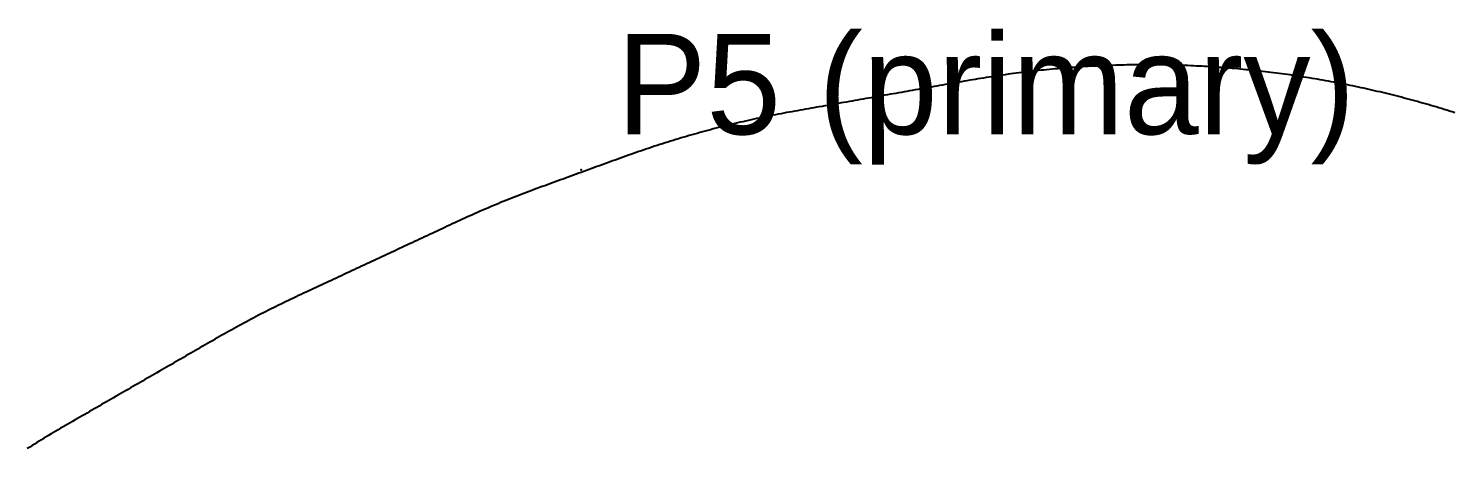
# Model space of a CAD drawing. Header units: metres. Extents: x 457876 to 584660, y 126427 to 241224.
# Drawn here: x 535693 to 548468, y 144911 to 148676 of the extents above; entities that cross this region are included whole.
import ezdxf

# ---------------------------------------------------------------- set-up
doc = ezdxf.new("R2010")
doc.units = ezdxf.units.M
for name, color, linetype in [('AT_GRADE', 3, 'CONTINUOUS'), ('CUTTING', 34, 'CONTINUOUS'), ('EMBANKMENT', 42, 'CONTINUOUS'), ('GROUND_CL', 8, 'CONTINUOUS'), ('RAIL_CL', 1, 'CONTINUOUS'), ('STATIONS', 7, 'CONTINUOUS')]:
    doc.layers.add(name, color=color, linetype=linetype)

msp = doc.modelspace()

# ---------------------------------------------------------------- linework, layer by layer
at = {"layer": 'AT_GRADE'}
for points in [[(546633.083, 148304.284, 61.437), (546608.342, 148306.75, 61.447), (546583.594, 148309.152, 61.457), (546558.84, 148311.491, 61.467), (546534.079, 148313.762, 61.477), (546509.313, 148315.963, 61.487), (546484.539, 148318.092, 61.496), (546459.761, 148320.155, 61.505), (546434.976, 148322.146, 61.514), (546410.185, 148324.066, 61.523), (546385.389, 148325.923, 61.532), (546360.589, 148327.718, 61.541), (546335.784, 148329.445, 61.549), (546310.975, 148331.113, 61.557), (546286.159, 148332.688, 61.565), (546261.34, 148334.204, 61.573), (546236.516, 148335.659, 61.581), (546211.689, 148337.042, 61.589), (546186.858, 148338.355, 61.596), (546162.023, 148339.609, 61.604), (546137.185, 148340.801, 61.611), (546112.343, 148341.911, 61.618), (546087.499, 148342.953, 61.625), (546062.651, 148343.926, 61.632), (546037.8, 148344.839, 61.639), (546012.948, 148345.685, 61.646), (545988.092, 148346.46, 61.653), (545963.235, 148347.166, 61.659), (545938.375, 148347.804, 61.666), (545913.514, 148348.383, 61.672), (545888.651, 148348.882, 61.679), (545863.787, 148349.32, 61.685), (545838.921, 148349.682, 61.692), (545814.054, 148349.977, 61.698), (545789.186, 148350.208, 61.704), (545764.318, 148350.374, 61.71), (545739.449, 148350.478, 61.717), (545714.579, 148350.512, 61.723), (545689.71, 148350.465, 61.729), (545664.84, 148350.349, 61.735), (545639.971, 148350.171, 61.741), (545615.102, 148349.928, 61.748), (545590.233, 148349.621, 61.754), (545565.365, 148349.246, 61.76), (545540.499, 148348.795, 61.766), (545515.633, 148348.284, 61.772), (545490.769, 148347.694, 61.779), (545465.906, 148347.043, 61.785), (545441.044, 148346.325, 61.791), (545416.185, 148345.536, 61.798), (545391.328, 148344.677, 61.804), (545366.473, 148343.752, 61.81), (545341.619, 148342.768, 61.817)], [(544499.36, 148268.76, 62.071), (544474.707, 148265.4, 62.079), (544450.063, 148261.971, 62.088), (544425.427, 148258.48, 62.097), (544400.802, 148254.917, 62.106), (544376.186, 148251.284, 62.114), (544351.579, 148247.595, 62.123), (544326.983, 148243.828, 62.132), (544302.397, 148239.995, 62.141), (544277.821, 148236.099, 62.151), (544253.255, 148232.138, 62.16), (544228.7, 148228.107, 62.169), (544204.157, 148224, 62.178), (544179.625, 148219.83, 62.187), (544155.103, 148215.601, 62.197), (544130.592, 148211.304, 62.206), (544106.085, 148206.984, 62.216), (544081.578, 148202.663, 62.225), (544057.07, 148198.343, 62.234), (544032.562, 148194.022, 62.244), (544008.054, 148189.701, 62.253), (543983.545, 148185.381, 62.263), (543959.037, 148181.06, 62.272), (543934.527, 148176.739, 62.282), (543910.018, 148172.418, 62.291), (543885.508, 148168.097, 62.301), (543860.998, 148163.775, 62.311), (543836.488, 148159.454, 62.32), (543811.977, 148155.133, 62.33), (543787.466, 148150.811, 62.339), (543762.955, 148146.49, 62.349), (543738.444, 148142.168, 62.358), (543713.932, 148137.846, 62.368), (543689.42, 148133.524, 62.377), (543664.907, 148129.203, 62.387), (543640.395, 148124.881, 62.396), (543615.882, 148120.559, 62.405), (543591.368, 148116.237, 62.415), (543566.855, 148111.915, 62.424)], [(547444.582, 148185.116, 60.928), (547420.163, 148189.792, 60.949), (547395.734, 148194.413, 60.97), (547371.291, 148198.966, 60.99), (547346.835, 148203.443, 61.01), (547322.368, 148207.861, 61.03), (547297.889, 148212.212, 61.049), (547273.399, 148216.498, 61.068), (547248.895, 148220.706, 61.086), (547224.382, 148224.862, 61.104), (547199.857, 148228.95, 61.121), (547175.321, 148232.963, 61.139), (547150.772, 148236.905, 61.156), (547126.214, 148240.786, 61.172), (547101.646, 148244.603, 61.188), (547077.068, 148248.353, 61.204), (547052.478, 148252.024, 61.22), (547027.88, 148255.643, 61.235), (547003.271, 148259.188, 61.25), (546978.652, 148262.663, 61.264), (546954.024, 148266.076, 61.278), (546929.387, 148269.42, 61.292), (546904.741, 148272.696, 61.306), (546880.086, 148275.905, 61.319), (546855.421, 148279.039, 61.332)], [(542855.839, 147986.541, 62.654), (542831.317, 147982.217, 62.66), (542806.794, 147977.893, 62.666), (542782.272, 147973.568, 62.671), (542757.749, 147969.244, 62.676), (542733.227, 147964.919, 62.682), (542708.703, 147960.595, 62.687), (542684.18, 147956.27, 62.691), (542659.656, 147951.945, 62.696), (542635.132, 147947.621, 62.7), (542610.608, 147943.296, 62.704), (542586.084, 147938.971, 62.708), (542561.559, 147934.646, 62.712), (542537.039, 147930.29, 62.715), (542512.531, 147925.869, 62.718), (542488.034, 147921.388, 62.721), (542463.55, 147916.831, 62.724), (542439.078, 147912.207, 62.727), (542414.617, 147907.525, 62.729), (542390.17, 147902.769, 62.731), (542365.735, 147897.946, 62.733), (542341.312, 147893.067, 62.734), (542316.905, 147888.105, 62.736), (542292.511, 147883.078, 62.737), (542268.129, 147877.988, 62.738), (542243.76, 147872.836, 62.738), (542219.405, 147867.618, 62.738), (542195.067, 147862.32, 62.738), (542170.739, 147856.974, 62.738), (542146.427, 147851.554, 62.737), (542122.131, 147846.065, 62.736), (542097.85, 147840.502, 62.735), (542073.584, 147834.875, 62.734), (542049.332, 147829.187, 62.732), (542025.095, 147823.437, 62.73), (542000.871, 147817.627, 62.728), (541976.666, 147811.74, 62.725), (541952.476, 147805.789, 62.722), (541928.302, 147799.772, 62.719), (541904.146, 147793.679, 62.716), (541880.006, 147787.523, 62.712), (541855.882, 147781.307, 62.708), (541831.774, 147775.025, 62.703), (541807.684, 147768.676, 62.699), (541783.61, 147762.262, 62.693), (541759.558, 147755.771, 62.688), (541735.52, 147749.225, 62.682), (541711.499, 147742.615, 62.676), (541687.499, 147735.932, 62.67)], [(548456.193, 147928.761, 59.658), (548432.468, 147936.19, 59.697), (548408.731, 147943.575, 59.736), (548384.971, 147950.891, 59.774), (548361.191, 147958.137, 59.811)], [(540859.598, 147462.823, 62.242), (540836.183, 147454.301, 62.224), (540812.767, 147445.778, 62.206), (540789.351, 147437.255, 62.187), (540765.935, 147428.732, 62.168), (540742.519, 147420.209, 62.148), (540719.102, 147411.686, 62.128), (540695.686, 147403.162, 62.108), (540672.269, 147394.639, 62.088), (540648.852, 147386.116, 62.067), (540625.435, 147377.593, 62.046), (540602.018, 147369.069, 62.024), (540578.601, 147360.546, 62.003), (540555.183, 147352.022, 61.981), (540531.765, 147343.498, 61.958), (540508.347, 147334.975, 61.936), (540484.929, 147326.451, 61.913), (540461.511, 147317.927, 61.889), (540438.093, 147309.404, 61.866), (540414.675, 147300.88, 61.842), (540391.256, 147292.356, 61.818), (540367.837, 147283.832, 61.794), (540344.418, 147275.308, 61.769), (540320.999, 147266.784, 61.744), (540297.58, 147258.259, 61.719), (540274.161, 147249.735, 61.693), (540250.756, 147241.169, 61.667), (540227.375, 147232.541, 61.641), (540204.015, 147223.855, 61.615), (540180.679, 147215.103, 61.588), (540157.368, 147206.286, 61.561), (540134.079, 147197.411, 61.534), (540110.814, 147188.474, 61.506), (540087.574, 147179.47, 61.478), (540064.357, 147170.406, 61.45), (540041.171, 147161.265, 61.422), (540018.006, 147152.07, 61.394), (539994.866, 147142.813, 61.365), (539971.751, 147133.492, 61.336), (539948.661, 147124.109, 61.307), (539925.597, 147114.663, 61.277), (539902.555, 147105.165, 61.247), (539879.543, 147095.59, 61.217), (539856.558, 147085.954, 61.187), (539833.605, 147076.241, 61.157), (539810.673, 147066.478, 61.126), (539787.763, 147056.664, 61.095), (539764.883, 147046.78, 61.064), (539742.033, 147036.826, 61.033), (539719.205, 147026.82, 61.001), (539696.412, 147016.738, 60.969), (539673.647, 147006.59, 60.937), (539650.905, 146996.391, 60.905), (539628.189, 146986.135, 60.873), (539605.5, 146975.817, 60.84), (539582.842, 146965.433, 60.808), (539560.215, 146954.982, 60.775), (539537.616, 146944.469, 60.742), (539515.026, 146933.938, 60.709), (539492.436, 146923.406, 60.675), (539469.845, 146912.874, 60.642), (539447.255, 146902.342, 60.608), (539424.665, 146891.81, 60.574), (539402.074, 146881.277, 60.54), (539379.484, 146870.745, 60.506), (539356.893, 146860.212, 60.471), (539334.303, 146849.679, 60.437), (539311.712, 146839.147, 60.402), (539289.121, 146828.614, 60.368), (539266.53, 146818.081, 60.333), (539243.939, 146807.548, 60.298), (539221.348, 146797.015, 60.263), (539198.756, 146786.482, 60.228), (539176.165, 146775.949, 60.192), (539153.574, 146765.415, 60.157), (539130.982, 146754.882, 60.121), (539108.39, 146744.349, 60.086), (539085.799, 146733.815, 60.05), (539063.207, 146723.281, 60.014), (539040.615, 146712.748, 59.979), (539018.023, 146702.214, 59.943), (538995.431, 146691.68, 59.907), (538972.839, 146681.146, 59.871), (538950.247, 146670.612, 59.835), (538927.655, 146660.078, 59.798), (538905.063, 146649.543, 59.762), (538882.471, 146639.009, 59.726), (538859.878, 146628.474, 59.69), (538837.286, 146617.94, 59.653), (538814.694, 146607.405, 59.617), (538792.101, 146596.87, 59.581), (538769.508, 146586.335, 59.544), (538746.916, 146575.8, 59.508), (538724.323, 146565.265, 59.472), (538701.73, 146554.73, 59.435), (538679.138, 146544.194, 59.399), (538656.545, 146533.659, 59.363), (538633.952, 146523.123, 59.326), (538611.359, 146512.588, 59.29), (538588.766, 146502.052, 59.254), (538566.173, 146491.516, 59.218), (538543.58, 146480.98, 59.182)], [(538046.572, 146249.058, 58.409), (538024.045, 146238.376, 58.375), (538001.552, 146227.624, 58.342), (537979.089, 146216.806, 58.309), (537956.656, 146205.928, 58.276), (537934.247, 146195.002, 58.243), (537911.86, 146184.029, 58.21), (537889.52, 146172.959, 58.178), (537867.209, 146161.831, 58.146), (537844.919, 146150.661, 58.114), (537822.66, 146139.43, 58.082), (537800.433, 146128.134, 58.051), (537778.238, 146116.774, 58.019), (537756.08, 146105.345, 57.988), (537733.945, 146093.869, 57.958), (537711.85, 146082.317, 57.927), (537689.779, 146070.718, 57.897), (537667.749, 146059.042, 57.867), (537645.744, 146047.32, 57.837), (537623.768, 146035.542, 57.808), (537601.831, 146023.693, 57.779), (537579.92, 146011.795, 57.75), (537558.045, 145999.833, 57.721), (537536.199, 145987.816, 57.693), (537514.399, 145975.717, 57.665), (537492.628, 145963.566, 57.637), (537470.882, 145951.37, 57.61), (537449.173, 145939.109, 57.583), (537427.501, 145926.781, 57.556), (537405.852, 145914.414, 57.53), (537384.233, 145901.995, 57.504), (537362.638, 145889.534, 57.478), (537341.045, 145877.069, 57.453)]]:
    msp.add_polyline3d(points, dxfattribs=at)
at = {"layer": 'CUTTING'}
for points in [[(543542.341, 148107.592, 62.433), (543517.827, 148103.27, 62.443), (543493.312, 148098.948, 62.452), (543468.798, 148094.626, 62.461), (543444.283, 148090.303, 62.47), (543419.767, 148085.98, 62.479), (543395.252, 148081.658, 62.487), (543370.736, 148077.335, 62.496), (543346.22, 148073.012, 62.505), (543321.703, 148068.69, 62.514), (543297.186, 148064.367, 62.522), (543272.669, 148060.044, 62.53), (543248.152, 148055.721, 62.539), (543223.635, 148051.397, 62.547), (543199.117, 148047.074, 62.555), (543174.599, 148042.751, 62.563), (543150.08, 148038.427, 62.571), (543125.562, 148034.104, 62.579), (543101.043, 148029.78, 62.586), (543076.523, 148025.457, 62.594), (543052.004, 148021.133, 62.601), (543027.484, 148016.809, 62.608), (543002.964, 148012.486, 62.615), (542978.444, 148008.162, 62.622), (542953.923, 148003.838, 62.629), (542929.403, 147999.514, 62.635), (542904.881, 147995.19, 62.642), (542880.36, 147990.865, 62.648)], [(548337.39, 147965.317, 59.849), (548313.571, 147972.437, 59.885), (548289.737, 147979.503, 59.922), (548265.886, 147986.515, 59.958), (548242.005, 147993.425, 59.994), (548218.109, 148000.281, 60.029), (548194.195, 148007.073, 60.064), (548170.264, 148013.806, 60.098), (548146.315, 148020.475, 60.132), (548122.346, 148027.07, 60.166), (548098.359, 148033.602, 60.199), (548074.357, 148040.08, 60.231), (548050.335, 148046.482, 60.264), (548026.296, 148052.817, 60.295), (548002.239, 148059.087, 60.327), (547978.165, 148065.29, 60.358), (547954.075, 148071.434, 60.388), (547929.97, 148077.515, 60.418), (547905.846, 148083.522, 60.448), (547881.705, 148089.462, 60.477), (547857.549, 148095.339, 60.506), (547833.374, 148101.139, 60.534), (547809.185, 148106.88, 60.562), (547784.981, 148112.558, 60.59), (547760.763, 148118.176, 60.617), (547736.53, 148123.731, 60.643), (547712.28, 148129.211, 60.669), (547688.015, 148134.624, 60.695), (547663.734, 148139.962, 60.72), (547639.442, 148145.253, 60.745), (547615.132, 148150.465, 60.769), (547590.808, 148155.61, 60.793), (547566.471, 148160.693, 60.817), (547542.121, 148165.714, 60.84), (547517.758, 148170.672, 60.863), (547493.378, 148175.545, 60.885), (547468.987, 148180.363, 60.907)], [(541663.517, 147729.183, 62.664), (541639.551, 147722.376, 62.657), (541615.603, 147715.504, 62.649), (541591.671, 147708.579, 62.642), (541567.769, 147701.55, 62.634), (541543.882, 147694.468, 62.626), (541520.012, 147687.331, 62.617), (541496.159, 147680.134, 62.608), (541472.327, 147672.87, 62.599), (541448.516, 147665.536, 62.589), (541424.726, 147658.133, 62.579), (541400.95, 147650.686, 62.569), (541377.202, 147643.149, 62.559), (541353.471, 147635.56, 62.548), (541329.763, 147627.898, 62.537), (541306.077, 147620.166, 62.525), (541282.411, 147612.375, 62.513), (541258.764, 147604.527, 62.501), (541235.137, 147596.615, 62.488), (541211.534, 147588.635, 62.476), (541187.956, 147580.58, 62.462), (541164.395, 147572.474, 62.449), (541140.86, 147564.293, 62.435), (541117.345, 147556.052, 62.421), (541093.854, 147547.747, 62.406), (541070.385, 147539.377, 62.391), (541046.933, 147530.96, 62.376), (541023.506, 147522.472, 62.36), (541000.088, 147513.959, 62.345), (540976.674, 147505.437, 62.328), (540953.259, 147496.914, 62.312), (540929.844, 147488.392, 62.295), (540906.429, 147479.869, 62.278), (540883.014, 147471.346, 62.26)], [(538520.987, 146470.444, 59.145), (538498.393, 146459.908, 59.109), (538475.8, 146449.372, 59.073), (538453.207, 146438.836, 59.037), (538430.613, 146428.3, 59.002), (538408.02, 146417.763, 58.966), (538385.427, 146407.227, 58.93), (538362.833, 146396.69, 58.895), (538340.239, 146386.154, 58.859), (538317.646, 146375.617, 58.824), (538295.052, 146365.08, 58.788), (538272.458, 146354.544, 58.753), (538249.865, 146344.007, 58.718), (538227.271, 146333.47, 58.683), (538204.677, 146322.933, 58.648), (538182.083, 146312.396, 58.614), (538159.489, 146301.859, 58.579), (538136.895, 146291.322, 58.545), (538114.301, 146280.785, 58.511), (538091.706, 146270.248, 58.476), (538069.13, 146259.672, 58.443)]]:
    msp.add_polyline3d(points, dxfattribs=at)
at = {"layer": 'EMBANKMENT'}
for points in [[(545316.769, 148341.713, 61.823), (545291.921, 148340.59, 61.83), (545267.077, 148339.384, 61.836), (545242.236, 148338.119, 61.843), (545217.398, 148336.793, 61.849), (545192.563, 148335.396, 61.856), (545167.732, 148333.929, 61.863), (545142.905, 148332.401, 61.87), (545118.081, 148330.81, 61.877), (545093.263, 148329.13, 61.883), (545068.449, 148327.39, 61.89), (545043.639, 148325.582, 61.898), (545018.834, 148323.712, 61.905), (544994.033, 148321.778, 61.912), (544969.238, 148319.773, 61.919), (544944.449, 148317.696, 61.927), (544919.665, 148315.553, 61.934), (544894.887, 148313.338, 61.941), (544870.115, 148311.053, 61.949), (544845.349, 148308.7, 61.957), (544820.589, 148306.284, 61.964), (544795.835, 148303.805, 61.972), (544771.088, 148301.261, 61.98), (544746.346, 148298.654, 61.988), (544721.612, 148295.974, 61.996), (544696.887, 148293.219, 62.004), (544672.169, 148290.39, 62.012), (544647.458, 148287.501, 62.02), (544622.755, 148284.546, 62.028), (544598.06, 148281.519, 62.037), (544573.373, 148278.426, 62.045), (544548.693, 148275.276, 62.053), (544524.022, 148272.051, 62.062)], [(546830.749, 148282.118, 61.345), (546806.068, 148285.129, 61.357), (546781.379, 148288.069, 61.369), (546756.683, 148290.944, 61.381), (546731.979, 148293.758, 61.393), (546707.267, 148296.497, 61.404), (546682.546, 148299.163, 61.415), (546657.818, 148301.754, 61.426)], [(537319.452, 145864.604, 57.428), (537297.859, 145852.139, 57.403), (537276.267, 145839.673, 57.379), (537254.674, 145827.208, 57.355), (537233.082, 145814.742, 57.332), (537211.489, 145802.276, 57.309), (537189.896, 145789.81, 57.286), (537168.304, 145777.344, 57.263), (537146.711, 145764.879, 57.241), (537125.118, 145752.413, 57.22), (537103.525, 145739.947, 57.198), (537081.933, 145727.481, 57.178), (537060.34, 145715.015, 57.157), (537038.747, 145702.549, 57.137), (537017.154, 145690.082, 57.117), (536995.561, 145677.616, 57.098), (536973.969, 145665.15, 57.079), (536952.376, 145652.684, 57.061), (536930.783, 145640.218, 57.043), (536909.19, 145627.751, 57.025), (536887.597, 145615.285, 57.008), (536866.004, 145602.819, 56.992), (536844.411, 145590.352, 56.975), (536822.819, 145577.886, 56.96), (536801.226, 145565.419, 56.944), (536779.633, 145552.953, 56.929), (536758.04, 145540.486, 56.915), (536736.447, 145528.019, 56.901), (536714.854, 145515.553, 56.887), (536693.261, 145503.086, 56.874), (536671.668, 145490.619, 56.861), (536650.075, 145478.152, 56.849), (536628.483, 145465.685, 56.837), (536606.89, 145453.218, 56.826), (536585.297, 145440.751, 56.815), (536563.704, 145428.284, 56.804), (536542.111, 145415.817, 56.794), (536520.518, 145403.35, 56.785), (536498.925, 145390.883, 56.776), (536477.332, 145378.416, 56.767), (536455.74, 145365.948, 56.759), (536434.147, 145353.481, 56.752), (536412.554, 145341.014, 56.744), (536390.961, 145328.546, 56.738), (536369.368, 145316.079, 56.732), (536347.775, 145303.612, 56.726), (536326.182, 145291.144, 56.72), (536304.589, 145278.677, 56.716), (536282.997, 145266.209, 56.711), (536261.404, 145253.742, 56.707), (536239.811, 145241.274, 56.704), (536218.218, 145228.807, 56.701), (536196.625, 145216.339, 56.699), (536175.032, 145203.871, 56.697), (536153.439, 145191.404, 56.695), (536131.846, 145178.936, 56.694), (536110.253, 145166.469, 56.694), (536088.662, 145153.999, 56.693), (536067.07, 145141.53, 56.694), (536045.478, 145129.06, 56.695), (536023.886, 145116.591, 56.696), (536002.294, 145104.122, 56.698), (535980.725, 145091.612, 56.7), (535959.183, 145079.057, 56.702), (535937.671, 145066.449, 56.706), (535916.198, 145053.776, 56.709), (535894.757, 145041.048, 56.713), (535873.345, 145028.272, 56.718), (535851.973, 145015.428, 56.723), (535830.635, 145002.528, 56.728), (535809.327, 144989.577, 56.734), (535788.069, 144976.545, 56.74), (535766.84, 144963.466, 56.747), (535745.638, 144950.343, 56.754), (535724.474, 144937.158, 56.761), (535703.353, 144923.905, 56.769)]]:
    msp.add_polyline3d(points, dxfattribs=at)
at = {"layer": 'GROUND_CL'}
msp.add_polyline3d([(548479.889, 147921.243, 63.226), (548456.193, 147928.761, 62.015), (548432.468, 147936.19, 60.77), (548408.731, 147943.575, 60.561), (548384.971, 147950.891, 61.533), (548361.191, 147958.137, 62.436), (548337.39, 147965.317, 63.27), (548313.571, 147972.437, 64.036), (548289.737, 147979.503, 64.763), (548265.886, 147986.515, 65.469), (548242.005, 147993.425, 66.152), (548218.109, 148000.281, 66.814), (548194.195, 148007.073, 67.712), (548170.264, 148013.806, 68.525), (548146.315, 148020.475, 69.252), (548122.346, 148027.07, 69.894), (548098.359, 148033.602, 70.227), (548074.357, 148040.08, 70.542), (548050.335, 148046.482, 70.911), (548026.296, 148052.817, 71.33), (548002.239, 148059.087, 71.713), (547978.165, 148065.29, 72.091), (547954.075, 148071.434, 72.504), (547929.97, 148077.515, 72.951), (547905.846, 148083.522, 73.243), (547881.705, 148089.462, 73.352), (547857.549, 148095.339, 73.454), (547833.374, 148101.139, 73.549), (547809.185, 148106.88, 73.439), (547784.981, 148112.558, 72.943), (547760.763, 148118.176, 72.387), (547736.53, 148123.731, 71.772), (547712.28, 148129.211, 71.198), (547688.015, 148134.624, 70.91), (547663.734, 148139.962, 70.587), (547639.442, 148145.253, 70.26), (547615.132, 148150.465, 69.914), (547590.808, 148155.61, 69.177), (547566.471, 148160.693, 68.397), (547542.121, 148165.714, 67.573), (547517.758, 148170.672, 66.704), (547493.378, 148175.545, 65.555), (547468.987, 148180.363, 64.363), (547444.582, 148185.116, 63.127), (547420.163, 148189.792, 61.849), (547395.734, 148194.413, 61.39), (547371.291, 148198.966, 61.054), (547346.835, 148203.443, 60.764), (547322.368, 148207.861, 60.519), (547297.889, 148212.212, 60.336), (547273.399, 148216.498, 60.194), (547248.895, 148220.706, 60.086), (547224.382, 148224.862, 60.013), (547199.857, 148228.95, 59.963), (547175.321, 148232.963, 59.909), (547150.772, 148236.905, 59.851), (547126.214, 148240.786, 59.795), (547101.646, 148244.603, 59.702), (547077.068, 148248.353, 59.592), (547052.478, 148252.024, 59.484), (547027.88, 148255.643, 59.379), (547003.271, 148259.188, 59.244), (546978.652, 148262.663, 59.092), (546954.024, 148266.076, 58.945), (546929.387, 148269.42, 58.804), (546904.741, 148272.696, 58.652), (546880.086, 148275.905, 58.495), (546855.421, 148279.039, 58.347), (546830.749, 148282.118, 58.208), (546806.068, 148285.129, 58.094), (546781.379, 148288.069, 58.01), (546756.683, 148290.944, 57.941), (546731.979, 148293.758, 57.887), (546707.267, 148296.497, 57.92), (546682.546, 148299.163, 58.07), (546657.818, 148301.754, 58.247), (546633.083, 148304.284, 58.449), (546608.342, 148306.75, 58.629), (546583.594, 148309.152, 58.742), (546558.84, 148311.491, 58.852), (546534.079, 148313.762, 58.958), (546509.313, 148315.963, 59.032), (546484.539, 148318.092, 59.04), (546459.761, 148320.155, 59.023), (546434.976, 148322.146, 58.982), (546410.185, 148324.066, 59.037), (546385.389, 148325.923, 59.324), (546360.589, 148327.718, 59.59), (546335.784, 148329.445, 59.836), (546310.975, 148331.113, 60.063), (546286.159, 148332.688, 60.287), (546261.34, 148334.204, 60.518), (546236.516, 148335.659, 60.757), (546211.689, 148337.042, 60.957), (546186.858, 148338.355, 61.043), (546162.023, 148339.609, 61.138), (546137.185, 148340.801, 61.238), (546112.343, 148341.911, 61.259), (546087.499, 148342.953, 61.011), (546062.651, 148343.926, 60.77), (546037.8, 148344.839, 60.534), (546012.948, 148345.685, 60.401), (545988.092, 148346.46, 60.64), (545963.235, 148347.166, 60.871), (545938.375, 148347.804, 61.093), (545913.514, 148348.383, 61.215), (545888.651, 148348.882, 60.909), (545863.787, 148349.32, 60.594), (545838.921, 148349.682, 60.273), (545814.054, 148349.977, 60.004), (545789.186, 148350.208, 60.032), (545764.318, 148350.374, 60.061), (545739.449, 148350.478, 60.09), (545714.579, 148350.512, 60.114), (545689.71, 148350.465, 60.106), (545664.84, 148350.349, 60.097), (545639.971, 148350.171, 60.088), (545615.102, 148349.928, 60.079), (545590.233, 148349.621, 60.058), (545565.365, 148349.246, 60.038), (545540.499, 148348.795, 60.018), (545515.633, 148348.284, 59.982), (545490.769, 148347.694, 59.803), (545465.906, 148347.043, 59.622), (545441.044, 148346.325, 59.44), (545416.185, 148345.536, 59.26), (545391.328, 148344.677, 59.119), (545366.473, 148343.752, 58.976), (545341.619, 148342.768, 58.833), (545316.769, 148341.713, 58.69), (545291.921, 148340.59, 58.594), (545267.077, 148339.384, 58.497), (545242.236, 148338.119, 58.4), (545217.398, 148336.793, 58.301), (545192.563, 148335.396, 58.242), (545167.732, 148333.929, 58.184), (545142.905, 148332.401, 58.125), (545118.081, 148330.81, 58.066), (545093.263, 148329.13, 58.043), (545068.449, 148327.39, 58.02), (545043.639, 148325.582, 57.997), (545018.834, 148323.712, 57.975), (544994.033, 148321.778, 57.981), (544969.238, 148319.773, 57.988), (544944.449, 148317.696, 57.996), (544919.665, 148315.553, 58.005), (544894.887, 148313.338, 58.036), (544870.115, 148311.053, 58.07), (544845.349, 148308.7, 58.104), (544820.589, 148306.284, 58.139), (544795.835, 148303.805, 58.192), (544771.088, 148301.261, 58.248), (544746.346, 148298.654, 58.305), (544721.612, 148295.974, 58.363), (544696.887, 148293.219, 58.435), (544672.169, 148290.39, 58.511), (544647.458, 148287.501, 58.587), (544622.755, 148284.546, 58.666), (544598.06, 148281.519, 58.752), (544573.373, 148278.426, 58.841), (544548.693, 148275.276, 58.932), (544524.022, 148272.051, 59.024), (544499.36, 148268.76, 59.114), (544474.707, 148265.4, 59.204), (544450.063, 148261.971, 59.296), (544425.427, 148258.48, 59.389), (544400.802, 148254.917, 59.463), (544376.186, 148251.284, 59.529), (544351.579, 148247.595, 59.595), (544326.983, 148243.828, 59.663), (544302.397, 148239.995, 59.716), (544277.821, 148236.099, 59.762), (544253.255, 148232.138, 59.811), (544228.7, 148228.107, 59.861), (544204.157, 148224, 59.895), (544179.625, 148219.83, 59.917), (544155.103, 148215.601, 59.937), (544130.592, 148211.304, 59.955), (544106.085, 148206.984, 59.969), (544081.578, 148202.663, 59.979), (544057.07, 148198.343, 59.988), (544032.562, 148194.022, 59.996), (544008.054, 148189.701, 60.012), (543983.545, 148185.381, 60.046), (543959.037, 148181.06, 60.085), (543934.527, 148176.739, 60.129), (543910.018, 148172.418, 60.256), (543885.508, 148168.097, 60.486), (543860.998, 148163.775, 60.632), (543836.488, 148159.454, 60.694), (543811.977, 148155.133, 60.658), (543787.466, 148150.811, 60.53), (543762.955, 148146.49, 60.38), (543738.444, 148142.168, 60.207), (543713.932, 148137.846, 60.011), (543689.42, 148133.524, 60.16), (543664.907, 148129.203, 60.384), (543640.395, 148124.881, 60.663), (543615.882, 148120.559, 61.125), (543591.368, 148116.237, 62.88), (543566.855, 148111.915, 64.583), (543542.341, 148107.592, 66.233), (543517.827, 148103.27, 67.821), (543493.312, 148098.948, 68.304), (543468.798, 148094.626, 68.739), (543444.283, 148090.303, 69.126), (543419.767, 148085.98, 69.466), (543395.252, 148081.658, 69.637), (543370.736, 148077.335, 69.777), (543346.22, 148073.012, 69.894), (543321.703, 148068.69, 69.988), (543297.186, 148064.367, 70), (543272.669, 148060.044, 70), (543248.152, 148055.721, 70), (543223.635, 148051.397, 70), (543199.117, 148047.074, 70), (543174.599, 148042.751, 70), (543150.08, 148038.427, 70), (543125.562, 148034.104, 70), (543101.043, 148029.78, 69.85), (543076.523, 148025.457, 69.651), (543052.004, 148021.133, 69.472), (543027.484, 148016.809, 69.313), (543002.964, 148012.486, 68.959), (542978.444, 148008.162, 68.522), (542953.923, 148003.838, 68.146), (542929.403, 147999.514, 67.832), (542904.881, 147995.19, 67.103), (542880.36, 147990.865, 66.016), (542855.839, 147986.541, 64.976), (542831.317, 147982.217, 63.981), (542806.794, 147977.893, 63.448), (542782.272, 147973.568, 63.384), (542757.749, 147969.244, 63.277), (542733.227, 147964.919, 63.128), (542708.703, 147960.595, 62.792), (542684.18, 147956.27, 62.151), (542659.656, 147951.945, 61.425), (542635.132, 147947.621, 60.614), (542610.608, 147943.296, 60), (542586.084, 147938.971, 60), (542561.559, 147934.646, 60.193), (542537.039, 147930.29, 60.368), (542512.531, 147925.869, 60.456), (542488.034, 147921.388, 60.601), (542463.55, 147916.831, 60.685), (542439.078, 147912.207, 60.708), (542414.617, 147907.525, 60.659), (542390.17, 147902.769, 60.528), (542365.735, 147897.946, 60.372), (542341.312, 147893.067, 60.193), (542316.905, 147888.105, 60), (542292.511, 147883.078, 60), (542268.129, 147877.988, 60), (542243.76, 147872.836, 60), (542219.405, 147867.618, 60), (542195.067, 147862.32, 60), (542170.739, 147856.974, 60), (542146.427, 147851.554, 60), (542122.131, 147846.065, 60), (542097.85, 147840.502, 60), (542073.584, 147834.875, 60), (542049.332, 147829.187, 60), (542025.095, 147823.437, 60), (542000.871, 147817.627, 60), (541976.666, 147811.74, 60), (541952.476, 147805.789, 60), (541928.302, 147799.772, 60), (541904.146, 147793.679, 60.224), (541880.006, 147787.523, 60.631), (541855.882, 147781.307, 61.065), (541831.774, 147775.025, 61.525), (541807.684, 147768.676, 62.048), (541783.61, 147762.262, 62.646), (541759.558, 147755.771, 63.271), (541735.52, 147749.225, 63.923), (541711.499, 147742.615, 64.639), (541687.499, 147735.932, 65.463), (541663.517, 147729.183, 66.306), (541639.551, 147722.376, 67.192), (541615.603, 147715.504, 68.088), (541591.671, 147708.579, 68.686), (541567.769, 147701.55, 69.2), (541543.882, 147694.468, 69.631), (541520.012, 147687.331, 69.976), (541496.159, 147680.134, 70.621), (541472.327, 147672.87, 71.353), (541448.516, 147665.536, 72.142), (541424.726, 147658.133, 72.991), (541400.95, 147650.686, 74.335), (541377.202, 147643.149, 75.993), (541353.471, 147635.56, 77.63), (541329.763, 147627.898, 78.731), (541306.077, 147620.166, 78.384), (541282.411, 147612.375, 76.869), (541258.764, 147604.527, 75.512), (541235.137, 147596.615, 74.314), (541211.534, 147588.635, 73.381), (541187.956, 147580.58, 72.804), (541164.395, 147572.474, 72.27), (541140.86, 147564.293, 71.777), (541117.345, 147556.052, 71.33), (541093.854, 147547.747, 70.989), (541070.385, 147539.377, 70.664), (541046.933, 147530.96, 70.352), (541023.506, 147522.472, 70.063), (541000.088, 147513.959, 69.534), (540976.674, 147505.437, 69.047), (540953.259, 147496.914, 68.696), (540929.844, 147488.392, 68.48), (540906.429, 147479.869, 67.568), (540883.014, 147471.346, 65.75), (540859.598, 147462.823, 63.797), (540836.183, 147454.301, 61.708), (540812.767, 147445.778, 60), (540789.351, 147437.255, 60.008), (540765.935, 147428.732, 60.137), (540742.519, 147420.209, 60.137), (540719.102, 147411.686, 60.009), (540695.686, 147403.162, 59.997), (540672.269, 147394.639, 59.994), (540648.852, 147386.116, 59.991), (540625.435, 147377.593, 59.987), (540602.018, 147369.069, 59.982), (540578.601, 147360.546, 59.977), (540555.183, 147352.022, 59.972), (540531.765, 147343.498, 59.966), (540508.347, 147334.975, 59.961), (540484.929, 147326.451, 59.957), (540461.511, 147317.927, 59.953), (540438.093, 147309.404, 59.948), (540414.675, 147300.88, 59.945), (540391.256, 147292.356, 59.954), (540367.837, 147283.832, 59.966), (540344.418, 147275.308, 59.981), (540320.999, 147266.784, 59.998), (540297.58, 147258.259, 60.003), (540274.161, 147249.735, 60.004), (540250.756, 147241.169, 60.002), (540227.375, 147232.541, 59.999), (540204.015, 147223.855, 60), (540180.679, 147215.103, 60), (540157.368, 147206.286, 60), (540134.079, 147197.411, 60), (540110.814, 147188.474, 59.997), (540087.574, 147179.47, 59.986), (540064.357, 147170.406, 59.972), (540041.171, 147161.265, 59.957), (540018.006, 147152.07, 59.939), (539994.866, 147142.813, 59.937), (539971.751, 147133.492, 59.933), (539948.661, 147124.109, 59.928), (539925.597, 147114.663, 59.926), (539902.555, 147105.165, 59.928), (539879.543, 147095.59, 59.931), (539856.558, 147085.954, 59.937), (539833.605, 147076.241, 59.944), (539810.673, 147066.478, 59.953), (539787.763, 147056.664, 59.962), (539764.883, 147046.78, 59.973), (539742.033, 147036.826, 59.986), (539719.205, 147026.82, 59.999), (539696.412, 147016.738, 60), (539673.647, 147006.59, 60), (539650.905, 146996.391, 60), (539628.189, 146986.135, 60), (539605.5, 146975.817, 60), (539582.842, 146965.433, 60), (539560.215, 146954.982, 60), (539537.616, 146944.469, 60), (539515.026, 146933.938, 60), (539492.436, 146923.406, 60), (539469.845, 146912.874, 60), (539447.255, 146902.342, 60), (539424.665, 146891.81, 60), (539402.074, 146881.277, 60), (539379.484, 146870.745, 60), (539356.893, 146860.212, 60), (539334.303, 146849.679, 60), (539311.712, 146839.147, 60.011), (539289.121, 146828.614, 60.091), (539266.53, 146818.081, 60.183), (539243.939, 146807.548, 60.283), (539221.348, 146797.015, 60.39), (539198.756, 146786.482, 60.464), (539176.165, 146775.949, 60.552), (539153.574, 146765.415, 60.662), (539130.982, 146754.882, 60.793), (539108.39, 146744.349, 60.934), (539085.799, 146733.815, 61.079), (539063.207, 146723.281, 61.257), (539040.615, 146712.748, 61.455), (539018.023, 146702.214, 61.673), (538995.431, 146691.68, 61.746), (538972.839, 146681.146, 61.809), (538950.247, 146670.612, 61.861), (538927.655, 146660.078, 61.903), (538905.063, 146649.543, 61.739), (538882.471, 146639.009, 61.378), (538859.878, 146628.474, 61.178), (538837.286, 146617.94, 61.013), (538814.694, 146607.405, 60.892), (538792.101, 146596.87, 60.922), (538769.508, 146586.335, 60.806), (538746.916, 146575.8, 60.545), (538724.323, 146565.265, 60.138), (538701.73, 146554.73, 60), (538679.138, 146544.194, 60), (538656.545, 146533.659, 60.181), (538633.952, 146523.123, 60.623), (538611.359, 146512.588, 61.018), (538588.766, 146502.052, 61.393), (538566.173, 146491.516, 61.735), (538543.58, 146480.98, 62.046), (538520.987, 146470.444, 62.324), (538498.393, 146459.908, 62.586), (538475.8, 146449.372, 62.822), (538453.207, 146438.836, 63.032), (538430.613, 146428.3, 63.229), (538408.02, 146417.763, 63.379), (538385.427, 146407.227, 63.444), (538362.833, 146396.69, 63.458), (538340.239, 146386.154, 63.42), (538317.646, 146375.617, 63.333), (538295.052, 146365.08, 63.263), (538272.458, 146354.544, 63.154), (538249.865, 146344.007, 63.008), (538227.271, 146333.47, 62.802), (538204.677, 146322.933, 62.6), (538182.083, 146312.396, 62.426), (538159.489, 146301.859, 62.231), (538136.895, 146291.322, 62.016), (538114.301, 146280.785, 61.799), (538091.706, 146270.248, 61.655), (538069.13, 146259.672, 61.501), (538046.572, 146249.058, 61.337), (538024.045, 146238.376, 61.163), (538001.552, 146227.624, 61.008), (537979.089, 146216.806, 60.875), (537956.656, 146205.928, 60.746), (537934.247, 146195.002, 60.621), (537911.86, 146184.029, 60.511), (537889.52, 146172.959, 60.433), (537867.209, 146161.831, 60.358), (537844.919, 146150.661, 60.285), (537822.66, 146139.43, 60.215), (537800.433, 146128.134, 60.15), (537778.238, 146116.774, 60.096), (537756.08, 146105.345, 60.052), (537733.945, 146093.869, 60.018), (537711.85, 146082.317, 59.948), (537689.779, 146070.718, 59.714), (537667.749, 146059.042, 59.403), (537645.744, 146047.32, 59.014), (537623.768, 146035.542, 58.524), (537601.831, 146023.693, 58.063), (537579.92, 146011.795, 57.668), (537558.045, 145999.833, 57.29), (537536.199, 145987.816, 56.926), (537514.399, 145975.717, 56.58), (537492.628, 145963.566, 56.263), (537470.882, 145951.37, 55.965), (537449.173, 145939.109, 55.686), (537427.501, 145926.781, 55.422), (537405.852, 145914.414, 55.179), (537384.233, 145901.995, 54.952), (537362.638, 145889.534, 54.738), (537341.045, 145877.069, 54.538), (537319.452, 145864.604, 54.352), (537297.859, 145852.139, 54.161), (537276.267, 145839.673, 53.975), (537254.674, 145827.208, 53.807), (537233.082, 145814.742, 53.647), (537211.489, 145802.276, 53.483), (537189.896, 145789.81, 53.297), (537168.304, 145777.344, 53.11), (537146.711, 145764.879, 52.922), (537125.118, 145752.413, 52.733), (537103.525, 145739.947, 52.505), (537081.933, 145727.481, 52.282), (537060.34, 145715.015, 52.061), (537038.747, 145702.549, 51.837), (537017.154, 145690.082, 51.605), (536995.561, 145677.616, 51.267), (536973.969, 145665.15, 50.914), (536952.376, 145652.684, 50.548), (536930.783, 145640.218, 50.167), (536909.19, 145627.751, 50), (536887.597, 145615.285, 50), (536866.004, 145602.819, 50), (536844.411, 145590.352, 50), (536822.819, 145577.886, 50), (536801.226, 145565.419, 50), (536779.633, 145552.953, 50), (536758.04, 145540.486, 50), (536736.447, 145528.019, 50), (536714.854, 145515.553, 50.022), (536693.261, 145503.086, 50.141), (536671.668, 145490.619, 50.213), (536650.075, 145478.152, 50.239), (536628.483, 145465.685, 50.218), (536606.89, 145453.218, 50.233), (536585.297, 145440.751, 50.307), (536563.704, 145428.284, 50.419), (536542.111, 145415.817, 50.505), (536520.518, 145403.35, 50.545), (536498.925, 145390.883, 50.523), (536477.332, 145378.416, 50.461), (536455.74, 145365.948, 50.362), (536434.147, 145353.481, 50.226), (536412.554, 145341.014, 50.126), (536390.961, 145328.546, 50.347), (536369.368, 145316.079, 50.58), (536347.775, 145303.612, 50.774), (536326.182, 145291.144, 50.929), (536304.589, 145278.677, 51.014), (536282.997, 145266.209, 51.056), (536261.404, 145253.742, 51.078), (536239.811, 145241.274, 51.081), (536218.218, 145228.807, 51.057), (536196.625, 145216.339, 51.015), (536175.032, 145203.871, 50.941), (536153.439, 145191.404, 50.834), (536131.846, 145178.936, 50.695), (536110.253, 145166.469, 50.612), (536088.662, 145153.999, 50.692), (536067.07, 145141.53, 50.792), (536045.478, 145129.06, 50.95), (536023.886, 145116.591, 51.065), (536002.294, 145104.122, 51.203), (535980.725, 145091.612, 51.384), (535959.183, 145079.057, 51.582), (535937.671, 145066.449, 51.797), (535916.198, 145053.776, 52.024), (535894.757, 145041.048, 52.209), (535873.345, 145028.272, 52.414), (535851.973, 145015.428, 52.617), (535830.635, 145002.528, 52.807), (535809.327, 144989.577, 52.984), (535788.069, 144976.545, 53.145), (535766.84, 144963.466, 53.297), (535745.638, 144950.343, 53.441), (535724.474, 144937.158, 53.574), (535703.353, 144923.905, 53.698), (535682.264, 144910.6, 53.812)], dxfattribs=at)
at = {"layer": 'RAIL_CL'}
msp.add_polyline3d([(548479.889, 147921.243, 59.619), (548456.193, 147928.761, 59.658), (548432.468, 147936.19, 59.697), (548408.731, 147943.575, 59.736), (548384.971, 147950.891, 59.774), (548361.191, 147958.137, 59.811), (548337.39, 147965.317, 59.849), (548313.571, 147972.437, 59.885), (548289.737, 147979.503, 59.922), (548265.886, 147986.515, 59.958), (548242.005, 147993.425, 59.994), (548218.109, 148000.281, 60.029), (548194.195, 148007.073, 60.064), (548170.264, 148013.806, 60.098), (548146.315, 148020.475, 60.132), (548122.346, 148027.07, 60.166), (548098.359, 148033.602, 60.199), (548074.357, 148040.08, 60.231), (548050.335, 148046.482, 60.264), (548026.296, 148052.817, 60.295), (548002.239, 148059.087, 60.327), (547978.165, 148065.29, 60.358), (547954.075, 148071.434, 60.388), (547929.97, 148077.515, 60.418), (547905.846, 148083.522, 60.448), (547881.705, 148089.462, 60.477), (547857.549, 148095.339, 60.506), (547833.374, 148101.139, 60.534), (547809.185, 148106.88, 60.562), (547784.981, 148112.558, 60.59), (547760.763, 148118.176, 60.617), (547736.53, 148123.731, 60.643), (547712.28, 148129.211, 60.669), (547688.015, 148134.624, 60.695), (547663.734, 148139.962, 60.72), (547639.442, 148145.253, 60.745), (547615.132, 148150.465, 60.769), (547590.808, 148155.61, 60.793), (547566.471, 148160.693, 60.817), (547542.121, 148165.714, 60.84), (547517.758, 148170.672, 60.863), (547493.378, 148175.545, 60.885), (547468.987, 148180.363, 60.907), (547444.582, 148185.116, 60.928), (547420.163, 148189.792, 60.949), (547395.734, 148194.413, 60.97), (547371.291, 148198.966, 60.99), (547346.835, 148203.443, 61.01), (547322.368, 148207.861, 61.03), (547297.889, 148212.212, 61.049), (547273.399, 148216.498, 61.068), (547248.895, 148220.706, 61.086), (547224.382, 148224.862, 61.104), (547199.857, 148228.95, 61.121), (547175.321, 148232.963, 61.139), (547150.772, 148236.905, 61.156), (547126.214, 148240.786, 61.172), (547101.646, 148244.603, 61.188), (547077.068, 148248.353, 61.204), (547052.478, 148252.024, 61.22), (547027.88, 148255.643, 61.235), (547003.271, 148259.188, 61.25), (546978.652, 148262.663, 61.264), (546954.024, 148266.076, 61.278), (546929.387, 148269.42, 61.292), (546904.741, 148272.696, 61.306), (546880.086, 148275.905, 61.319), (546855.421, 148279.039, 61.332), (546830.749, 148282.118, 61.345), (546806.068, 148285.129, 61.357), (546781.379, 148288.069, 61.369), (546756.683, 148290.944, 61.381), (546731.979, 148293.758, 61.393), (546707.267, 148296.497, 61.404), (546682.546, 148299.163, 61.415), (546657.818, 148301.754, 61.426), (546633.083, 148304.284, 61.437), (546608.342, 148306.75, 61.447), (546583.594, 148309.152, 61.457), (546558.84, 148311.491, 61.467), (546534.079, 148313.762, 61.477), (546509.313, 148315.963, 61.487), (546484.539, 148318.092, 61.496), (546459.761, 148320.155, 61.505), (546434.976, 148322.146, 61.514), (546410.185, 148324.066, 61.523), (546385.389, 148325.923, 61.532), (546360.589, 148327.718, 61.541), (546335.784, 148329.445, 61.549), (546310.975, 148331.113, 61.557), (546286.159, 148332.688, 61.565), (546261.34, 148334.204, 61.573), (546236.516, 148335.659, 61.581), (546211.689, 148337.042, 61.589), (546186.858, 148338.355, 61.596), (546162.023, 148339.609, 61.604), (546137.185, 148340.801, 61.611), (546112.343, 148341.911, 61.618), (546087.499, 148342.953, 61.625), (546062.651, 148343.926, 61.632), (546037.8, 148344.839, 61.639), (546012.948, 148345.685, 61.646), (545988.092, 148346.46, 61.653), (545963.235, 148347.166, 61.659), (545938.375, 148347.804, 61.666), (545913.514, 148348.383, 61.672), (545888.651, 148348.882, 61.679), (545863.787, 148349.32, 61.685), (545838.921, 148349.682, 61.692), (545814.054, 148349.977, 61.698), (545789.186, 148350.208, 61.704), (545764.318, 148350.374, 61.71), (545739.449, 148350.478, 61.717), (545714.579, 148350.512, 61.723), (545689.71, 148350.465, 61.729), (545664.84, 148350.349, 61.735), (545639.971, 148350.171, 61.741), (545615.102, 148349.928, 61.748), (545590.233, 148349.621, 61.754), (545565.365, 148349.246, 61.76), (545540.499, 148348.795, 61.766), (545515.633, 148348.284, 61.772), (545490.769, 148347.694, 61.779), (545465.906, 148347.043, 61.785), (545441.044, 148346.325, 61.791), (545416.185, 148345.536, 61.798), (545391.328, 148344.677, 61.804), (545366.473, 148343.752, 61.81), (545341.619, 148342.768, 61.817), (545316.769, 148341.713, 61.823), (545291.921, 148340.59, 61.83), (545267.077, 148339.384, 61.836), (545242.236, 148338.119, 61.843), (545217.398, 148336.793, 61.849), (545192.563, 148335.396, 61.856), (545167.732, 148333.929, 61.863), (545142.905, 148332.401, 61.87), (545118.081, 148330.81, 61.877), (545093.263, 148329.13, 61.883), (545068.449, 148327.39, 61.89), (545043.639, 148325.582, 61.898), (545018.834, 148323.712, 61.905), (544994.033, 148321.778, 61.912), (544969.238, 148319.773, 61.919), (544944.449, 148317.696, 61.927), (544919.665, 148315.553, 61.934), (544894.887, 148313.338, 61.941), (544870.115, 148311.053, 61.949), (544845.349, 148308.7, 61.957), (544820.589, 148306.284, 61.964), (544795.835, 148303.805, 61.972), (544771.088, 148301.261, 61.98), (544746.346, 148298.654, 61.988), (544721.612, 148295.974, 61.996), (544696.887, 148293.219, 62.004), (544672.169, 148290.39, 62.012), (544647.458, 148287.501, 62.02), (544622.755, 148284.546, 62.028), (544598.06, 148281.519, 62.037), (544573.373, 148278.426, 62.045), (544548.693, 148275.276, 62.053), (544524.022, 148272.051, 62.062), (544499.36, 148268.76, 62.071), (544474.707, 148265.4, 62.079), (544450.063, 148261.971, 62.088), (544425.427, 148258.48, 62.097), (544400.802, 148254.917, 62.106), (544376.186, 148251.284, 62.114), (544351.579, 148247.595, 62.123), (544326.983, 148243.828, 62.132), (544302.397, 148239.995, 62.141), (544277.821, 148236.099, 62.151), (544253.255, 148232.138, 62.16), (544228.7, 148228.107, 62.169), (544204.157, 148224, 62.178), (544179.625, 148219.83, 62.187), (544155.103, 148215.601, 62.197), (544130.592, 148211.304, 62.206), (544106.085, 148206.984, 62.216), (544081.578, 148202.663, 62.225), (544057.07, 148198.343, 62.234), (544032.562, 148194.022, 62.244), (544008.054, 148189.701, 62.253), (543983.545, 148185.381, 62.263), (543959.037, 148181.06, 62.272), (543934.527, 148176.739, 62.282), (543910.018, 148172.418, 62.291), (543885.508, 148168.097, 62.301), (543860.998, 148163.775, 62.311), (543836.488, 148159.454, 62.32), (543811.977, 148155.133, 62.33), (543787.466, 148150.811, 62.339), (543762.955, 148146.49, 62.349), (543738.444, 148142.168, 62.358), (543713.932, 148137.846, 62.368), (543689.42, 148133.524, 62.377), (543664.907, 148129.203, 62.387), (543640.395, 148124.881, 62.396), (543615.882, 148120.559, 62.405), (543591.368, 148116.237, 62.415), (543566.855, 148111.915, 62.424), (543542.341, 148107.592, 62.433), (543517.827, 148103.27, 62.443), (543493.312, 148098.948, 62.452), (543468.798, 148094.626, 62.461), (543444.283, 148090.303, 62.47), (543419.767, 148085.98, 62.479), (543395.252, 148081.658, 62.487), (543370.736, 148077.335, 62.496), (543346.22, 148073.012, 62.505), (543321.703, 148068.69, 62.514), (543297.186, 148064.367, 62.522), (543272.669, 148060.044, 62.53), (543248.152, 148055.721, 62.539), (543223.635, 148051.397, 62.547), (543199.117, 148047.074, 62.555), (543174.599, 148042.751, 62.563), (543150.08, 148038.427, 62.571), (543125.562, 148034.104, 62.579), (543101.043, 148029.78, 62.586), (543076.523, 148025.457, 62.594), (543052.004, 148021.133, 62.601), (543027.484, 148016.809, 62.608), (543002.964, 148012.486, 62.615), (542978.444, 148008.162, 62.622), (542953.923, 148003.838, 62.629), (542929.403, 147999.514, 62.635), (542904.881, 147995.19, 62.642), (542880.36, 147990.865, 62.648), (542855.839, 147986.541, 62.654), (542831.317, 147982.217, 62.66), (542806.794, 147977.893, 62.666), (542782.272, 147973.568, 62.671), (542757.749, 147969.244, 62.676), (542733.227, 147964.919, 62.682), (542708.703, 147960.595, 62.687), (542684.18, 147956.27, 62.691), (542659.656, 147951.945, 62.696), (542635.132, 147947.621, 62.7), (542610.608, 147943.296, 62.704), (542586.084, 147938.971, 62.708), (542561.559, 147934.646, 62.712), (542537.039, 147930.29, 62.715), (542512.531, 147925.869, 62.718), (542488.034, 147921.388, 62.721), (542463.55, 147916.831, 62.724), (542439.078, 147912.207, 62.727), (542414.617, 147907.525, 62.729), (542390.17, 147902.769, 62.731), (542365.735, 147897.946, 62.733), (542341.312, 147893.067, 62.734), (542316.905, 147888.105, 62.736), (542292.511, 147883.078, 62.737), (542268.129, 147877.988, 62.738), (542243.76, 147872.836, 62.738), (542219.405, 147867.618, 62.738), (542195.067, 147862.32, 62.738), (542170.739, 147856.974, 62.738), (542146.427, 147851.554, 62.737), (542122.131, 147846.065, 62.736), (542097.85, 147840.502, 62.735), (542073.584, 147834.875, 62.734), (542049.332, 147829.187, 62.732), (542025.095, 147823.437, 62.73), (542000.871, 147817.627, 62.728), (541976.666, 147811.74, 62.725), (541952.476, 147805.789, 62.722), (541928.302, 147799.772, 62.719), (541904.146, 147793.679, 62.716), (541880.006, 147787.523, 62.712), (541855.882, 147781.307, 62.708), (541831.774, 147775.025, 62.703), (541807.684, 147768.676, 62.699), (541783.61, 147762.262, 62.693), (541759.558, 147755.771, 62.688), (541735.52, 147749.225, 62.682), (541711.499, 147742.615, 62.676), (541687.499, 147735.932, 62.67), (541663.517, 147729.183, 62.664), (541639.551, 147722.376, 62.657), (541615.603, 147715.504, 62.649), (541591.671, 147708.579, 62.642), (541567.769, 147701.55, 62.634), (541543.882, 147694.468, 62.626), (541520.012, 147687.331, 62.617), (541496.159, 147680.134, 62.608), (541472.327, 147672.87, 62.599), (541448.516, 147665.536, 62.589), (541424.726, 147658.133, 62.579), (541400.95, 147650.686, 62.569), (541377.202, 147643.149, 62.559), (541353.471, 147635.56, 62.548), (541329.763, 147627.898, 62.537), (541306.077, 147620.166, 62.525), (541282.411, 147612.375, 62.513), (541258.764, 147604.527, 62.501), (541235.137, 147596.615, 62.488), (541211.534, 147588.635, 62.476), (541187.956, 147580.58, 62.462), (541164.395, 147572.474, 62.449), (541140.86, 147564.293, 62.435), (541117.345, 147556.052, 62.421), (541093.854, 147547.747, 62.406), (541070.385, 147539.377, 62.391), (541046.933, 147530.96, 62.376), (541023.506, 147522.472, 62.36), (541000.088, 147513.959, 62.345), (540976.674, 147505.437, 62.328), (540953.259, 147496.914, 62.312), (540929.844, 147488.392, 62.295), (540906.429, 147479.869, 62.278), (540883.014, 147471.346, 62.26), (540859.598, 147462.823, 62.242), (540836.183, 147454.301, 62.224), (540812.767, 147445.778, 62.206), (540789.351, 147437.255, 62.187), (540765.935, 147428.732, 62.168), (540742.519, 147420.209, 62.148), (540719.102, 147411.686, 62.128), (540695.686, 147403.162, 62.108), (540672.269, 147394.639, 62.088), (540648.852, 147386.116, 62.067), (540625.435, 147377.593, 62.046), (540602.018, 147369.069, 62.024), (540578.601, 147360.546, 62.003), (540555.183, 147352.022, 61.981), (540531.765, 147343.498, 61.958), (540508.347, 147334.975, 61.936), (540484.929, 147326.451, 61.913), (540461.511, 147317.927, 61.889), (540438.093, 147309.404, 61.866), (540414.675, 147300.88, 61.842), (540391.256, 147292.356, 61.818), (540367.837, 147283.832, 61.794), (540344.418, 147275.308, 61.769), (540320.999, 147266.784, 61.744), (540297.58, 147258.259, 61.719), (540274.161, 147249.735, 61.693), (540250.756, 147241.169, 61.667), (540227.375, 147232.541, 61.641), (540204.015, 147223.855, 61.615), (540180.679, 147215.103, 61.588), (540157.368, 147206.286, 61.561), (540134.079, 147197.411, 61.534), (540110.814, 147188.474, 61.506), (540087.574, 147179.47, 61.478), (540064.357, 147170.406, 61.45), (540041.171, 147161.265, 61.422), (540018.006, 147152.07, 61.394), (539994.866, 147142.813, 61.365), (539971.751, 147133.492, 61.336), (539948.661, 147124.109, 61.307), (539925.597, 147114.663, 61.277), (539902.555, 147105.165, 61.247), (539879.543, 147095.59, 61.217), (539856.558, 147085.954, 61.187), (539833.605, 147076.241, 61.157), (539810.673, 147066.478, 61.126), (539787.763, 147056.664, 61.095), (539764.883, 147046.78, 61.064), (539742.033, 147036.826, 61.033), (539719.205, 147026.82, 61.001), (539696.412, 147016.738, 60.969), (539673.647, 147006.59, 60.937), (539650.905, 146996.391, 60.905), (539628.189, 146986.135, 60.873), (539605.5, 146975.817, 60.84), (539582.842, 146965.433, 60.808), (539560.215, 146954.982, 60.775), (539537.616, 146944.469, 60.742), (539515.026, 146933.938, 60.709), (539492.436, 146923.406, 60.675), (539469.845, 146912.874, 60.642), (539447.255, 146902.342, 60.608), (539424.665, 146891.81, 60.574), (539402.074, 146881.277, 60.54), (539379.484, 146870.745, 60.506), (539356.893, 146860.212, 60.471), (539334.303, 146849.679, 60.437), (539311.712, 146839.147, 60.402), (539289.121, 146828.614, 60.368), (539266.53, 146818.081, 60.333), (539243.939, 146807.548, 60.298), (539221.348, 146797.015, 60.263), (539198.756, 146786.482, 60.228), (539176.165, 146775.949, 60.192), (539153.574, 146765.415, 60.157), (539130.982, 146754.882, 60.121), (539108.39, 146744.349, 60.086), (539085.799, 146733.815, 60.05), (539063.207, 146723.281, 60.014), (539040.615, 146712.748, 59.979), (539018.023, 146702.214, 59.943), (538995.431, 146691.68, 59.907), (538972.839, 146681.146, 59.871), (538950.247, 146670.612, 59.835), (538927.655, 146660.078, 59.798), (538905.063, 146649.543, 59.762), (538882.471, 146639.009, 59.726), (538859.878, 146628.474, 59.69), (538837.286, 146617.94, 59.653), (538814.694, 146607.405, 59.617), (538792.101, 146596.87, 59.581), (538769.508, 146586.335, 59.544), (538746.916, 146575.8, 59.508), (538724.323, 146565.265, 59.472), (538701.73, 146554.73, 59.435), (538679.138, 146544.194, 59.399), (538656.545, 146533.659, 59.363), (538633.952, 146523.123, 59.326), (538611.359, 146512.588, 59.29), (538588.766, 146502.052, 59.254), (538566.173, 146491.516, 59.218), (538543.58, 146480.98, 59.182), (538520.987, 146470.444, 59.145), (538498.393, 146459.908, 59.109), (538475.8, 146449.372, 59.073), (538453.207, 146438.836, 59.037), (538430.613, 146428.3, 59.002), (538408.02, 146417.763, 58.966), (538385.427, 146407.227, 58.93), (538362.833, 146396.69, 58.895), (538340.239, 146386.154, 58.859), (538317.646, 146375.617, 58.824), (538295.052, 146365.08, 58.788), (538272.458, 146354.544, 58.753), (538249.865, 146344.007, 58.718), (538227.271, 146333.47, 58.683), (538204.677, 146322.933, 58.648), (538182.083, 146312.396, 58.614), (538159.489, 146301.859, 58.579), (538136.895, 146291.322, 58.545), (538114.301, 146280.785, 58.511), (538091.706, 146270.248, 58.476), (538069.13, 146259.672, 58.443), (538046.572, 146249.058, 58.409), (538024.045, 146238.376, 58.375), (538001.552, 146227.624, 58.342), (537979.089, 146216.806, 58.309), (537956.656, 146205.928, 58.276), (537934.247, 146195.002, 58.243), (537911.86, 146184.029, 58.21), (537889.52, 146172.959, 58.178), (537867.209, 146161.831, 58.146), (537844.919, 146150.661, 58.114), (537822.66, 146139.43, 58.082), (537800.433, 146128.134, 58.051), (537778.238, 146116.774, 58.019), (537756.08, 146105.345, 57.988), (537733.945, 146093.869, 57.958), (537711.85, 146082.317, 57.927), (537689.779, 146070.718, 57.897), (537667.749, 146059.042, 57.867), (537645.744, 146047.32, 57.837), (537623.768, 146035.542, 57.808), (537601.831, 146023.693, 57.779), (537579.92, 146011.795, 57.75), (537558.045, 145999.833, 57.721), (537536.199, 145987.816, 57.693), (537514.399, 145975.717, 57.665), (537492.628, 145963.566, 57.637), (537470.882, 145951.37, 57.61), (537449.173, 145939.109, 57.583), (537427.501, 145926.781, 57.556), (537405.852, 145914.414, 57.53), (537384.233, 145901.995, 57.504), (537362.638, 145889.534, 57.478), (537341.045, 145877.069, 57.453), (537319.452, 145864.604, 57.428), (537297.859, 145852.139, 57.403), (537276.267, 145839.673, 57.379), (537254.674, 145827.208, 57.355), (537233.082, 145814.742, 57.332), (537211.489, 145802.276, 57.309), (537189.896, 145789.81, 57.286), (537168.304, 145777.344, 57.263), (537146.711, 145764.879, 57.241), (537125.118, 145752.413, 57.22), (537103.525, 145739.947, 57.198), (537081.933, 145727.481, 57.178), (537060.34, 145715.015, 57.157), (537038.747, 145702.549, 57.137), (537017.154, 145690.082, 57.117), (536995.561, 145677.616, 57.098), (536973.969, 145665.15, 57.079), (536952.376, 145652.684, 57.061), (536930.783, 145640.218, 57.043), (536909.19, 145627.751, 57.025), (536887.597, 145615.285, 57.008), (536866.004, 145602.819, 56.992), (536844.411, 145590.352, 56.975), (536822.819, 145577.886, 56.96), (536801.226, 145565.419, 56.944), (536779.633, 145552.953, 56.929), (536758.04, 145540.486, 56.915), (536736.447, 145528.019, 56.901), (536714.854, 145515.553, 56.887), (536693.261, 145503.086, 56.874), (536671.668, 145490.619, 56.861), (536650.075, 145478.152, 56.849), (536628.483, 145465.685, 56.837), (536606.89, 145453.218, 56.826), (536585.297, 145440.751, 56.815), (536563.704, 145428.284, 56.804), (536542.111, 145415.817, 56.794), (536520.518, 145403.35, 56.785), (536498.925, 145390.883, 56.776), (536477.332, 145378.416, 56.767), (536455.74, 145365.948, 56.759), (536434.147, 145353.481, 56.752), (536412.554, 145341.014, 56.744), (536390.961, 145328.546, 56.738), (536369.368, 145316.079, 56.732), (536347.775, 145303.612, 56.726), (536326.182, 145291.144, 56.72), (536304.589, 145278.677, 56.716), (536282.997, 145266.209, 56.711), (536261.404, 145253.742, 56.707), (536239.811, 145241.274, 56.704), (536218.218, 145228.807, 56.701), (536196.625, 145216.339, 56.699), (536175.032, 145203.871, 56.697), (536153.439, 145191.404, 56.695), (536131.846, 145178.936, 56.694), (536110.253, 145166.469, 56.694), (536088.662, 145153.999, 56.693), (536067.07, 145141.53, 56.694), (536045.478, 145129.06, 56.695), (536023.886, 145116.591, 56.696), (536002.294, 145104.122, 56.698), (535980.725, 145091.612, 56.7), (535959.183, 145079.057, 56.702), (535937.671, 145066.449, 56.706), (535916.198, 145053.776, 56.709), (535894.757, 145041.048, 56.713), (535873.345, 145028.272, 56.718), (535851.973, 145015.428, 56.723), (535830.635, 145002.528, 56.728), (535809.327, 144989.577, 56.734), (535788.069, 144976.545, 56.74), (535766.84, 144963.466, 56.747), (535745.638, 144950.343, 56.754), (535724.474, 144937.158, 56.761), (535703.353, 144923.905, 56.769), (535682.264, 144910.6, 56.778)], dxfattribs=at)
at = {"layer": 'STATIONS'}
msp.add_point((540647, 147408, 62.067), dxfattribs=at)

# ---------------------------------------------------------------- texts
msp.add_text('P5 (primary)', height=900, dxfattribs=at).set_placement((540967, 147728, 62.067))

doc.saveas('drawing.dxf')
